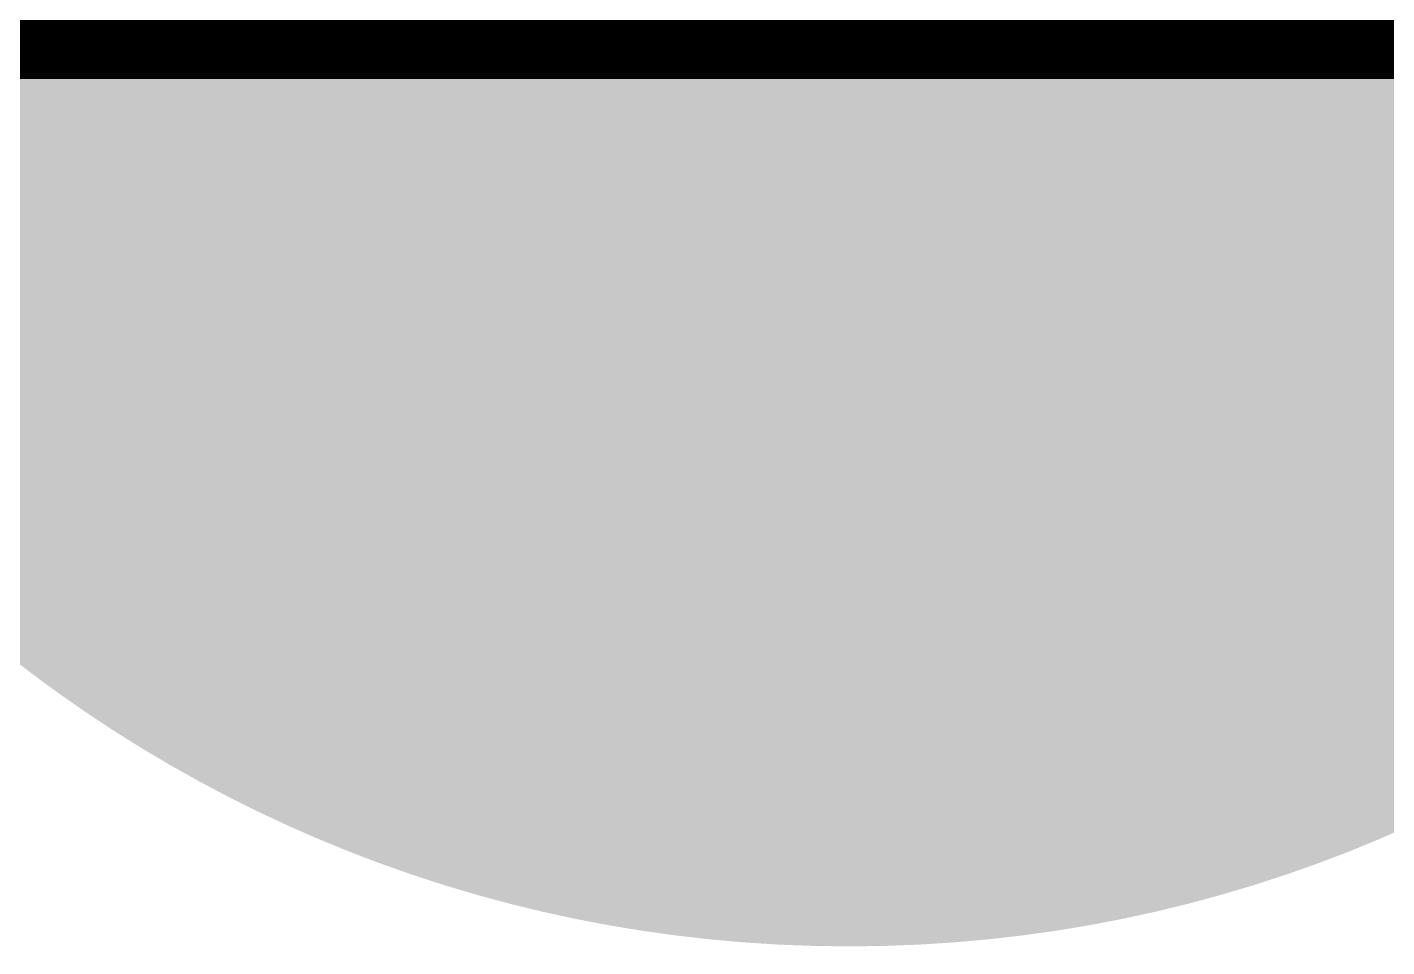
# Model space of a CAD drawing. Header units: inches. Extents: x 1.08 to 4.97, y 2.54 to 3.89.
# Drawn here: x 1.93871 to 1.95248, y 2.80972 to 2.81903 of the extents above; entities that cross this region are included whole.
import ezdxf

# ---------------------------------------------------------------- set-up
doc = ezdxf.new("R2010")
doc.units = ezdxf.units.IN
doc.header["$MEASUREMENT"] = 0
for name, color, linetype in [('Bottom', 5, 'Continuous'), ('Top', 1, 'Continuous'), ('Via Holes', 16, 'Continuous')]:
    doc.layers.add(name, color=color, linetype=linetype)

msp = doc.modelspace()

# ---------------------------------------------------------------- hatches: boundary and pattern name
at = {"layer": 'Bottom'}
h = msp.add_hatch(color=5, dxfattribs=at)
edge = h.paths.add_edge_path()
edge.add_arc((1.947033, 2.823507), 0.01378, 0, 360)
at = {"layer": 'Top'}
h = msp.add_hatch(color=1, dxfattribs=at)
edge = h.paths.add_edge_path()
edge.add_arc((1.947033, 2.823507), 0.01378, 0, 360)
at = {"layer": 'Via Holes'}
h = msp.add_hatch(color=7, dxfattribs=at)
edge = h.paths.add_edge_path()
edge.add_arc((1.947033, 2.823507), 0.007874, 0, 360)

# ---------------------------------------------------------------- linework, layer by layer
at = {"layer": 'Bottom'}
msp.add_lwpolyline([(1.946287, 2.824253, 0.01, 0.01, 0), (1.947033, 2.823507, 0.01, 0.01, 0)], format="xyseb", dxfattribs=at)
msp.add_lwpolyline([(1.944533, 2.823507, 0.005, 0.005, 1), (1.949533, 2.823507, 0.005, 0.005, 1)], format="xyseb", close=True, dxfattribs=at)
at = {"layer": 'Top'}
msp.add_lwpolyline([(1.909761, 2.823507, 0.01, 0.01, 0), (1.975997, 2.823507, 0.01, 0.01, 0)], format="xyseb", dxfattribs=at)

doc.saveas('drawing.dxf')
